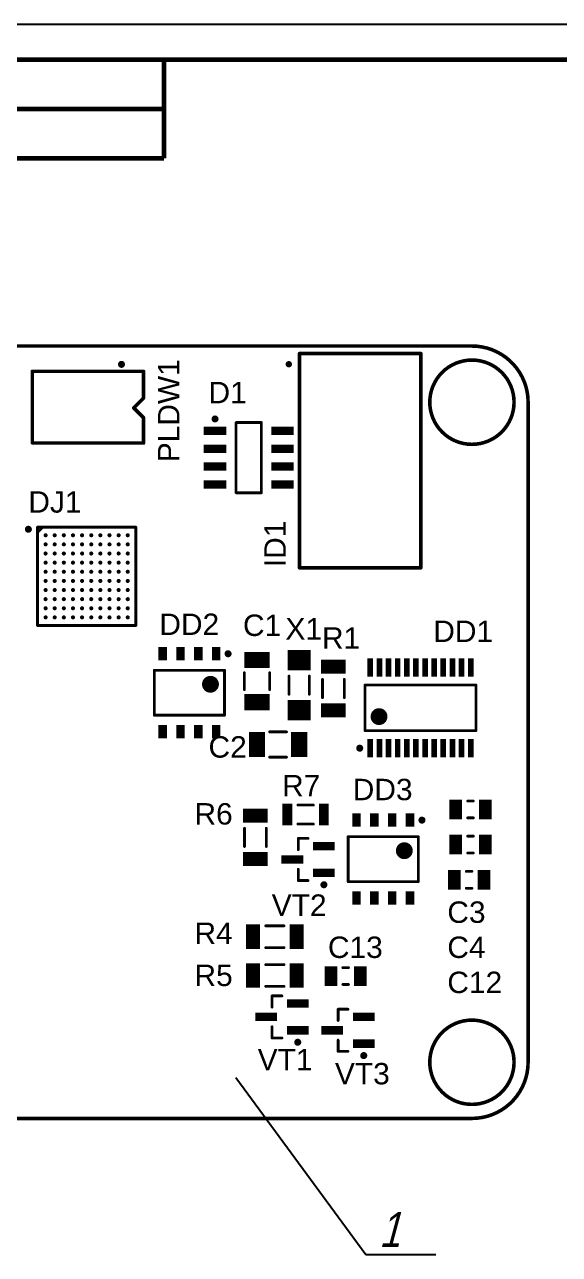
# Model space of a CAD drawing. Header units: millimetres. Extents: x 616 to 3040, y 265 to 2725.
# Drawn here: x 1637.8 to 1713.9, y 1281.1 to 1456.3 of the extents above; entities that cross this region are included whole.
import ezdxf

# ---------------------------------------------------------------- set-up
doc = ezdxf.new("R2010")
doc.units = ezdxf.units.MM
for name, color, linetype in [('KeepOutLayer', 6, 'Continuous'), ('TONK', 7, 'Continuous'), ('TopOverlay', 2, 'Continuous'), ('TopPaste', 8, 'Continuous')]:
    doc.layers.add(name, color=color, linetype=linetype)
doc.layers.add('OSN', color=7, linetype='Continuous', lineweight=60)
doc.layers.add('RAZM', color=7, linetype='Continuous', lineweight=30)
doc.styles.add('NOWTXT', font='nowtxt.shx', dxfattribs={"width": 0.75, "height": 3})
doc.styles.get("Standard").update_dxf_attribs({"font": 'arial.ttf'})

# ---------------------------------------------------------------- blocks, each defined once
blk = doc.blocks.new('3')
at = {"layer": 'KeepOutLayer', "const_width": 0.254}
for points in [[(-39.183, 30.918), (36.567, 30.918)], [(40.567, -20.082), (40.567, 26.918)], [(-39.183, -24.082), (36.567, -24.082)]]:
    blk.add_lwpolyline(points, dxfattribs=at)
at = {"layer": 'KeepOutLayer'}
for points, const_width in [([(36.504, 30.918, 1), (36.631, 30.918, 1)], 0.127), ([(36.504, 30.918, 1), (36.631, 30.918, 1)], 0.127), ([(39.567, 26.918, 1), (33.567, 26.918, 1)], 0.254), ([(33.504, 26.918, 1), (33.631, 26.918, 1)], 0.127), ([(39.504, 26.918, 1), (39.631, 26.918, 1)], 0.127), ([(40.504, 26.918, 1), (40.631, 26.918, 1)], 0.127), ([(40.504, 26.918, 1), (40.631, 26.918, 1)], 0.127), ([(39.567, -20.082, 1), (33.567, -20.082, 1)], 0.254), ([(33.504, -20.082, 1), (33.631, -20.082, 1)], 0.127), ([(39.504, -20.082, 1), (39.631, -20.082, 1)], 0.127), ([(40.504, -20.082, 1), (40.631, -20.082, 1)], 0.127), ([(40.504, -20.082, 1), (40.631, -20.082, 1)], 0.127), ([(36.504, -24.082, 1), (36.631, -24.082, 1)], 0.127), ([(36.504, -24.082, 1), (36.631, -24.082, 1)], 0.127)]:
    blk.add_lwpolyline(points, format="xyb", close=True, dxfattribs=dict(at, const_width=const_width))
at = {"layer": 'KeepOutLayer', "const_width": 0.254}
for points in [[(36.567, 30.918, -0.414214), (40.567, 26.918)], [(40.567, -20.082, -0.414214), (36.567, -24.082)]]:
    blk.add_lwpolyline(points, format="xyb", dxfattribs=at)
at = {"layer": 'TopOverlay'}
for p, q in [((5.642, 18.018), (6.022, 18.018)), ((6.022, 18.018), (5.642, 17.639)), ((5.642, 17.639), (5.642, 18.018))]:
    blk.add_line(p, q, dxfattribs=at)
for points, const_width in [([(11.747, 29.613, 1), (11.497, 29.613, 1)], 0.25), ([(23.632, 29.621, 1), (23.432, 29.621, 1)], 0.254), ([(24.231, 30.383, 1), (24.358, 30.383, 1)], 0.127), ([(24.231, 30.383, 1), (24.358, 30.383, 1)], 0.127), ([(32.867, 30.383, 1), (32.994, 30.383, 1)], 0.127), ([(32.867, 30.383, 1), (32.994, 30.383, 1)], 0.127), ([(5.209, 29.113, 1), (5.336, 29.113, 1)], 0.127), ([(5.209, 29.113, 1), (5.336, 29.113, 1)], 0.127), ([(11.435, 29.613, 1), (11.56, 29.613, 1)], 0.125), ([(11.685, 29.613, 1), (11.81, 29.613, 1)], 0.125), ([(13.129, 29.113, 1), (13.256, 29.113, 1)], 0.127), ([(13.129, 29.113, 1), (13.256, 29.113, 1)], 0.127), ([(23.369, 29.621, 1), (23.496, 29.621, 1)], 0.127), ([(23.569, 29.621, 1), (23.696, 29.621, 1)], 0.127), ([(13.129, 27.213, 1), (13.256, 27.213, 1)], 0.127), ([(13.129, 27.213, 1), (13.256, 27.213, 1)], 0.127), ([(12.429, 26.513, 1), (12.556, 26.513, 1)], 0.127), ([(12.429, 26.513, 1), (12.556, 26.513, 1)], 0.127), ([(12.429, 26.513, 1), (12.556, 26.513, 1)], 0.127), ([(12.429, 26.513, 1), (12.556, 26.513, 1)], 0.127), ([(13.129, 25.813, 1), (13.256, 25.813, 1)], 0.127), ([(13.129, 25.813, 1), (13.256, 25.813, 1)], 0.127), ([(18.405, 25.723, 1), (18.155, 25.723, 1)], 0.25), ([(18.092, 25.723, 1), (18.217, 25.723, 1)], 0.125), ([(18.342, 25.723, 1), (18.467, 25.723, 1)], 0.125), ([(19.73, 25.468, 1), (19.83, 25.468, 1)], 0.1), ([(19.73, 25.468, 1), (19.83, 25.468, 1)], 0.1), ([(21.53, 25.468, 1), (21.63, 25.468, 1)], 0.1), ([(21.53, 25.468, 1), (21.63, 25.468, 1)], 0.1), ([(5.209, 24.033, 1), (5.336, 24.033, 1)], 0.127), ([(5.209, 24.033, 1), (5.336, 24.033, 1)], 0.127), ([(5.229, 24.013, 1), (5.356, 24.013, 1)], 0.127), ([(5.229, 24.013, 1), (5.356, 24.013, 1)], 0.127), ([(13.129, 24.013, 1), (13.256, 24.013, 1)], 0.127), ([(13.129, 24.013, 1), (13.256, 24.013, 1)], 0.127), ([(19.73, 20.468, 1), (19.83, 20.468, 1)], 0.1), ([(19.73, 20.468, 1), (19.83, 20.468, 1)], 0.1), ([(21.53, 20.468, 1), (21.63, 20.468, 1)], 0.1), ([(21.53, 20.468, 1), (21.63, 20.468, 1)], 0.1), ([(5.117, 17.868, 1), (4.867, 17.868, 1)], 0.25), ([(4.805, 17.868, 1), (4.93, 17.868, 1)], 0.125), ([(5.055, 17.868, 1), (5.18, 17.868, 1)], 0.125), ([(5.592, 18.018, 1), (5.692, 18.018, 1)], 0.1), ([(5.592, 18.018, 1), (5.692, 18.018, 1)], 0.1), ([(5.592, 17.639, 1), (5.692, 17.639, 1)], 0.1), ([(5.972, 18.018, 1), (6.072, 18.018, 1)], 0.1), ([(12.592, 18.018, 1), (12.692, 18.018, 1)], 0.1), ([(12.592, 18.018, 1), (12.692, 18.018, 1)], 0.1), ([(24.231, 15.127, 1), (24.358, 15.127, 1)], 0.127), ([(24.231, 15.127, 1), (24.358, 15.127, 1)], 0.127), ([(32.867, 15.127, 1), (32.994, 15.127, 1)], 0.127), ([(32.867, 15.127, 1), (32.994, 15.127, 1)], 0.127), ([(5.592, 11.018, 1), (5.692, 11.018, 1)], 0.1), ([(5.592, 11.018, 1), (5.692, 11.018, 1)], 0.1), ([(12.592, 11.018, 1), (12.692, 11.018, 1)], 0.1), ([(12.592, 11.018, 1), (12.692, 11.018, 1)], 0.1), ([(19.335, 9.006, 1), (19.085, 9.006, 1)], 0.25), ([(19.022, 9.006, 1), (19.147, 9.006, 1)], 0.125), ([(19.272, 9.006, 1), (19.397, 9.006, 1)], 0.125), ([(13.905, 7.831, 1), (14.005, 7.831, 1)], 0.1), ([(13.905, 7.831, 1), (14.005, 7.831, 1)], 0.1), ([(18.905, 7.831, 1), (19.005, 7.831, 1)], 0.1), ([(18.905, 7.831, 1), (19.005, 7.831, 1)], 0.1), ([(18.255, 6.831, 1), (17.655, 6.831, 1)], 0.6), ([(17.505, 6.831, 1), (17.805, 6.831, 1)], 0.3), ([(18.105, 6.831, 1), (18.405, 6.831, 1)], 0.3), ([(20.317, 7.656, 1), (20.417, 7.656, 1)], 0.1), ([(22.117, 7.656, 1), (22.217, 7.656, 1)], 0.1), ([(23.492, 7.418, 1), (23.592, 7.418, 1)], 0.1), ([(24.942, 7.418, 1), (25.042, 7.418, 1)], 0.1), ([(25.88, 7.181, 1), (25.98, 7.181, 1)], 0.1), ([(27.43, 7.181, 1), (27.53, 7.181, 1)], 0.1), ([(20.317, 6.456, 1), (20.417, 6.456, 1)], 0.1), ([(22.117, 6.456, 1), (22.217, 6.456, 1)], 0.1), ([(23.492, 6.118, 1), (23.592, 6.118, 1)], 0.1), ([(24.942, 6.118, 1), (25.042, 6.118, 1)], 0.1), ([(28.905, 6.781, 1), (29.005, 6.781, 1)], 0.1), ([(28.905, 6.781, 1), (29.005, 6.781, 1)], 0.1), ([(36.805, 6.781, 1), (36.905, 6.781, 1)], 0.1), ([(36.805, 6.781, 1), (36.905, 6.781, 1)], 0.1), ([(25.88, 5.881, 1), (25.98, 5.881, 1)], 0.1), ([(27.43, 5.881, 1), (27.53, 5.881, 1)], 0.1), ([(13.905, 4.631, 1), (14.005, 4.631, 1)], 0.1), ([(13.905, 4.631, 1), (14.005, 4.631, 1)], 0.1), ([(18.905, 4.631, 1), (19.005, 4.631, 1)], 0.1), ([(18.905, 4.631, 1), (19.005, 4.631, 1)], 0.1), ([(30.255, 4.531, 1), (29.655, 4.531, 1)], 0.6), ([(29.505, 4.531, 1), (29.805, 4.531, 1)], 0.3), ([(30.105, 4.531, 1), (30.405, 4.531, 1)], 0.3), ([(22.117, 3.443, 1), (22.217, 3.443, 1)], 0.1), ([(23.317, 3.443, 1), (23.417, 3.443, 1)], 0.1), ([(28.905, 3.531, 1), (29.005, 3.531, 1)], 0.1), ([(28.905, 3.531, 1), (29.005, 3.531, 1)], 0.1), ([(36.805, 3.531, 1), (36.905, 3.531, 1)], 0.1), ([(36.805, 3.531, 1), (36.905, 3.531, 1)], 0.1), ([(28.705, 2.281, 1), (28.455, 2.281, 1)], 0.25), ([(28.392, 2.281, 1), (28.517, 2.281, 1)], 0.125), ([(28.642, 2.281, 1), (28.767, 2.281, 1)], 0.125), ([(22.117, 1.643, 1), (22.217, 1.643, 1)], 0.1), ([(23.317, 1.643, 1), (23.417, 1.643, 1)], 0.1), ([(24.13, -1.769, 1), (24.23, -1.769, 1)], 0.1), ([(25.23, -1.769, 1), (25.33, -1.769, 1)], 0.1), ([(36.217, -1.482, 1), (36.317, -1.482, 1)], 0.1), ([(36.617, -1.482, 1), (36.717, -1.482, 1)], 0.1), ([(33.135, -2.844, 1), (32.885, -2.844, 1)], 0.25), ([(36.217, -2.682, 1), (36.317, -2.682, 1)], 0.1), ([(36.617, -2.682, 1), (36.717, -2.682, 1)], 0.1), ([(20.33, -3.419, 1), (20.43, -3.419, 1)], 0.1), ([(21.88, -3.419, 1), (21.98, -3.419, 1)], 0.1), ([(24.13, -3.119, 1), (24.23, -3.119, 1)], 0.1), ([(25.23, -3.119, 1), (25.33, -3.119, 1)], 0.1), ([(32.822, -2.844, 1), (32.947, -2.844, 1)], 0.125), ([(33.072, -2.844, 1), (33.197, -2.844, 1)], 0.125), ([(24.155, -4.144, 1), (24.255, -4.144, 1)], 0.1), ([(24.155, -4.144, 1), (24.255, -4.144, 1)], 0.1), ([(24.855, -4.144, 1), (24.955, -4.144, 1)], 0.1), ([(27.705, -4.019, 1), (27.805, -4.019, 1)], 0.1), ([(27.705, -4.019, 1), (27.805, -4.019, 1)], 0.1), ([(32.705, -4.019, 1), (32.805, -4.019, 1)], 0.1), ([(32.705, -4.019, 1), (32.805, -4.019, 1)], 0.1), ([(36.217, -3.982, 1), (36.317, -3.982, 1)], 0.1), ([(36.617, -3.982, 1), (36.717, -3.982, 1)], 0.1), ([(20.33, -4.719, 1), (20.43, -4.719, 1)], 0.1), ([(21.88, -4.719, 1), (21.98, -4.719, 1)], 0.1), ([(24.155, -4.944, 1), (24.255, -4.944, 1)], 0.1), ([(32.055, -5.019, 1), (31.455, -5.019, 1)], 0.6), ([(31.305, -5.019, 1), (31.605, -5.019, 1)], 0.3), ([(31.905, -5.019, 1), (32.205, -5.019, 1)], 0.3), ([(36.217, -5.182, 1), (36.317, -5.182, 1)], 0.1), ([(36.617, -5.182, 1), (36.717, -5.182, 1)], 0.1), ([(24.155, -6.344, 1), (24.255, -6.344, 1)], 0.1), ([(36.117, -6.494, 1), (36.217, -6.494, 1)], 0.1), ([(36.517, -6.494, 1), (36.617, -6.494, 1)], 0.1), ([(24.155, -7.144, 1), (24.255, -7.144, 1)], 0.1), ([(24.155, -7.144, 1), (24.255, -7.144, 1)], 0.1), ([(24.855, -7.144, 1), (24.955, -7.144, 1)], 0.1), ([(26.155, -7.444, 1), (25.905, -7.444, 1)], 0.25), ([(25.842, -7.444, 1), (25.967, -7.444, 1)], 0.125), ([(26.092, -7.444, 1), (26.217, -7.444, 1)], 0.125), ([(27.705, -7.219, 1), (27.805, -7.219, 1)], 0.1), ([(27.705, -7.219, 1), (27.805, -7.219, 1)], 0.1), ([(32.705, -7.219, 1), (32.805, -7.219, 1)], 0.1), ([(32.705, -7.219, 1), (32.805, -7.219, 1)], 0.1), ([(36.117, -7.694, 1), (36.217, -7.694, 1)], 0.1), ([(36.517, -7.694, 1), (36.617, -7.694, 1)], 0.1), ([(21.842, -10.369, 1), (21.942, -10.369, 1)], 0.1), ([(23.142, -10.369, 1), (23.242, -10.369, 1)], 0.1), ([(21.842, -11.919, 1), (21.942, -11.919, 1)], 0.1), ([(23.142, -11.919, 1), (23.242, -11.919, 1)], 0.1), ([(21.842, -13.132, 1), (21.942, -13.132, 1)], 0.1), ([(23.142, -13.132, 1), (23.242, -13.132, 1)], 0.1), ([(27.33, -13.344, 1), (27.43, -13.344, 1)], 0.1), ([(27.73, -13.344, 1), (27.83, -13.344, 1)], 0.1), ([(21.842, -14.682, 1), (21.942, -14.682, 1)], 0.1), ([(23.142, -14.682, 1), (23.242, -14.682, 1)], 0.1), ([(27.33, -14.544, 1), (27.43, -14.544, 1)], 0.1), ([(27.73, -14.544, 1), (27.83, -14.544, 1)], 0.1), ([(22.292, -15.357, 1), (22.392, -15.357, 1)], 0.1), ([(22.292, -15.357, 1), (22.392, -15.357, 1)], 0.1), ([(22.992, -15.357, 1), (23.092, -15.357, 1)], 0.1), ([(22.292, -16.157, 1), (22.392, -16.157, 1)], 0.1), ([(26.992, -16.307, 1), (27.092, -16.307, 1)], 0.1), ([(26.992, -16.307, 1), (27.092, -16.307, 1)], 0.1), ([(27.692, -16.307, 1), (27.792, -16.307, 1)], 0.1), ([(22.292, -17.557, 1), (22.392, -17.557, 1)], 0.1), ([(26.992, -17.107, 1), (27.092, -17.107, 1)], 0.1), ([(22.292, -18.357, 1), (22.392, -18.357, 1)], 0.1), ([(22.292, -18.357, 1), (22.392, -18.357, 1)], 0.1), ([(22.992, -18.357, 1), (23.092, -18.357, 1)], 0.1), ([(24.292, -18.657, 1), (24.042, -18.657, 1)], 0.25), ([(23.98, -18.657, 1), (24.105, -18.657, 1)], 0.125), ([(24.23, -18.657, 1), (24.355, -18.657, 1)], 0.125), ([(26.992, -18.507, 1), (27.092, -18.507, 1)], 0.1), ([(26.992, -19.307, 1), (27.092, -19.307, 1)], 0.1), ([(26.992, -19.307, 1), (27.092, -19.307, 1)], 0.1), ([(27.692, -19.307, 1), (27.792, -19.307, 1)], 0.1), ([(28.992, -19.607, 1), (28.742, -19.607, 1)], 0.25), ([(28.68, -19.607, 1), (28.805, -19.607, 1)], 0.125), ([(28.93, -19.607, 1), (29.055, -19.607, 1)], 0.125)]:
    blk.add_lwpolyline(points, format="xyb", close=True, dxfattribs=dict(at, const_width=const_width))
for points, const_width in [([(24.294, 30.383), (32.93, 30.383)], 0.254), ([(24.294, 15.127), (24.294, 30.383)], 0.254), ([(32.93, 15.127), (32.93, 30.383)], 0.254), ([(5.272, 24.033), (5.272, 29.113)], 0.254), ([(5.272, 29.113), (13.192, 29.113)], 0.254), ([(13.192, 27.213), (13.192, 29.113)], 0.254), ([(12.492, 26.513), (13.192, 27.213)], 0.254), ([(12.492, 26.513), (12.492, 26.513)], 0.254), ([(12.492, 26.513), (13.192, 25.813)], 0.254), ([(13.192, 24.013), (13.192, 25.813)], 0.254), ([(19.78, 25.468), (21.58, 25.468)], 0.2), ([(19.78, 20.468), (19.78, 25.468)], 0.2), ([(21.58, 20.468), (21.58, 25.468)], 0.2), ([(5.272, 24.033), (5.292, 24.013)], 0.254), ([(5.292, 24.013), (13.192, 24.013)], 0.254), ([(19.78, 20.468), (21.58, 20.468)], 0.2), ([(5.642, 17.639), (6.022, 18.018)], 0.2), ([(5.642, 11.018), (5.642, 18.018)], 0.2), ([(5.642, 18.018), (12.642, 18.018)], 0.2), ([(12.642, 11.018), (12.642, 18.018)], 0.2), ([(24.294, 15.127), (32.93, 15.127)], 0.254), ([(5.642, 11.018), (12.642, 11.018)], 0.2), ([(13.955, 7.831), (18.955, 7.831)], 0.2), ([(13.955, 4.631), (13.955, 7.831)], 0.2), ([(18.955, 4.631), (18.955, 7.831)], 0.2), ([(20.367, 6.456), (20.367, 7.656)], 0.2), ([(22.167, 6.456), (22.167, 7.656)], 0.2), ([(23.542, 6.118), (23.542, 7.418)], 0.2), ([(24.992, 6.118), (24.992, 7.418)], 0.2), ([(25.93, 5.881), (25.93, 7.181)], 0.2), ([(27.48, 5.881), (27.48, 7.181)], 0.2), ([(28.955, 6.781), (36.855, 6.781)], 0.2), ([(28.955, 3.531), (28.955, 6.781)], 0.2), ([(36.855, 3.531), (36.855, 6.781)], 0.2), ([(13.955, 4.631), (18.955, 4.631)], 0.2), ([(22.167, 3.443), (23.367, 3.443)], 0.2), ([(28.955, 3.531), (36.855, 3.531)], 0.2), ([(22.167, 1.643), (23.367, 1.643)], 0.2), ([(24.18, -1.769), (25.28, -1.769)], 0.2), ([(36.267, -1.482), (36.667, -1.482)], 0.2), ([(36.267, -2.682), (36.667, -2.682)], 0.2), ([(20.38, -4.719), (20.38, -3.419)], 0.2), ([(21.93, -4.719), (21.93, -3.419)], 0.2), ([(24.18, -3.119), (25.28, -3.119)], 0.2), ([(24.205, -4.944), (24.205, -4.144)], 0.2), ([(24.205, -4.144), (24.905, -4.144)], 0.2), ([(27.755, -4.019), (32.755, -4.019)], 0.2), ([(27.755, -7.219), (27.755, -4.019)], 0.2), ([(32.755, -7.219), (32.755, -4.019)], 0.2), ([(36.267, -3.982), (36.667, -3.982)], 0.2), ([(36.267, -5.182), (36.667, -5.182)], 0.2), ([(24.205, -7.144), (24.205, -6.344)], 0.2), ([(36.167, -6.494), (36.567, -6.494)], 0.2), ([(24.205, -7.144), (24.905, -7.144)], 0.2), ([(27.755, -7.219), (32.755, -7.219)], 0.2), ([(36.167, -7.694), (36.567, -7.694)], 0.2), ([(21.892, -10.369), (23.192, -10.369)], 0.2), ([(21.892, -11.919), (23.192, -11.919)], 0.2), ([(21.892, -13.132), (23.192, -13.132)], 0.2), ([(27.38, -13.344), (27.78, -13.344)], 0.2), ([(21.892, -14.682), (23.192, -14.682)], 0.2), ([(27.38, -14.544), (27.78, -14.544)], 0.2), ([(22.342, -16.157), (22.342, -15.357)], 0.2), ([(22.342, -15.357), (23.042, -15.357)], 0.2), ([(27.042, -17.107), (27.042, -16.307)], 0.2), ([(27.042, -16.307), (27.742, -16.307)], 0.2), ([(22.342, -18.357), (22.342, -17.557)], 0.2), ([(22.342, -18.357), (23.042, -18.357)], 0.2), ([(27.042, -19.307), (27.042, -18.507)], 0.2), ([(27.042, -19.307), (27.742, -19.307)], 0.2)]:
    blk.add_lwpolyline(points, dxfattribs=dict(at, const_width=const_width))
at = {"layer": 'TopPaste'}
for points, const_width in [([(19.08, 25.023), (17.48, 25.023)], 0.3), ([(19.08, 24.723), (17.48, 24.723)], 0.3), ([(23.88, 25.023), (22.28, 25.023)], 0.3), ([(23.88, 24.723), (22.28, 24.723)], 0.3), ([(19.08, 23.753), (17.48, 23.753)], 0.3), ([(23.88, 23.753), (22.28, 23.753)], 0.3), ([(19.08, 23.453), (17.48, 23.453)], 0.3), ([(23.88, 23.453), (22.28, 23.453)], 0.3), ([(19.08, 22.483), (17.48, 22.483)], 0.3), ([(19.08, 22.183), (17.48, 22.183)], 0.3), ([(23.88, 22.483), (22.28, 22.483)], 0.3), ([(23.88, 22.183), (22.28, 22.183)], 0.3), ([(19.08, 21.213), (17.48, 21.213)], 0.3), ([(19.08, 20.913), (17.48, 20.913)], 0.3), ([(23.88, 21.213), (22.28, 21.213)], 0.3), ([(23.88, 20.913), (22.28, 20.913)], 0.3), ([(23.855, 7.818), (23.855, 9.268)], 0.825), ([(24.68, 7.818), (24.68, 9.268)], 0.825), ([(14.4, 8.531), (14.4, 9.481)], 0.3), ([(14.7, 8.531), (14.7, 9.481)], 0.3), ([(15.67, 8.531), (15.67, 9.481)], 0.3), ([(15.97, 8.531), (15.97, 9.481)], 0.3), ([(16.94, 8.531), (16.94, 9.481)], 0.3), ([(17.24, 8.531), (17.24, 9.481)], 0.3), ([(18.21, 8.531), (18.21, 9.481)], 0.3), ([(18.51, 8.531), (18.51, 9.481)], 0.3), ([(22.167, 8.843), (20.367, 8.843)], 0.575), ([(20.817, 9.131), (20.817, 7.981)], 0.9), ([(21.717, 9.131), (21.717, 7.981)], 0.9), ([(25.092, 8.906), (23.442, 8.906)], 0.725), ([(26.267, 7.581), (26.267, 8.581)], 0.875), ([(27.142, 7.581), (27.142, 8.581)], 0.875), ([(29.23, 8.681), (29.23, 7.381)], 0.2), ([(29.43, 8.681), (29.43, 7.381)], 0.2), ([(29.88, 8.681), (29.88, 7.381)], 0.2), ([(30.08, 8.681), (30.08, 7.381)], 0.2), ([(30.53, 8.681), (30.53, 7.381)], 0.2), ([(30.73, 8.681), (30.73, 7.381)], 0.2), ([(31.18, 8.681), (31.18, 7.381)], 0.2), ([(31.38, 8.681), (31.38, 7.381)], 0.2), ([(31.83, 8.681), (31.83, 7.381)], 0.2), ([(32.03, 8.681), (32.03, 7.381)], 0.2), ([(32.48, 8.681), (32.48, 7.381)], 0.2), ([(32.68, 8.681), (32.68, 7.381)], 0.2), ([(33.13, 8.681), (33.13, 7.381)], 0.2), ([(33.33, 8.681), (33.33, 7.381)], 0.2), ([(33.78, 8.681), (33.78, 7.381)], 0.2), ([(33.98, 8.681), (33.98, 7.381)], 0.2), ([(34.43, 8.681), (34.43, 7.381)], 0.2), ([(34.63, 8.681), (34.63, 7.381)], 0.2), ([(35.08, 8.681), (35.08, 7.381)], 0.2), ([(35.28, 8.681), (35.28, 7.381)], 0.2), ([(35.73, 8.681), (35.73, 7.381)], 0.2), ([(35.93, 8.681), (35.93, 7.381)], 0.2), ([(36.38, 8.681), (36.38, 7.381)], 0.2), ([(36.58, 8.681), (36.58, 7.381)], 0.2), ([(22.167, 8.268), (20.367, 8.268)], 0.575), ([(25.092, 8.181), (23.442, 8.181)], 0.725), ([(27.58, 8.331), (25.83, 8.331)], 0.5), ([(27.58, 7.831), (25.83, 7.831)], 0.5), ([(22.167, 5.843), (20.367, 5.843)], 0.575), ([(20.817, 6.131), (20.817, 4.981)], 0.9), ([(21.717, 6.131), (21.717, 4.981)], 0.9), ([(23.855, 4.268), (23.855, 5.718)], 0.825), ([(24.68, 4.268), (24.68, 5.718)], 0.825), ([(22.167, 5.268), (20.367, 5.268)], 0.575), ([(25.092, 5.356), (23.442, 5.356)], 0.725), ([(27.58, 5.231), (25.83, 5.231)], 0.5), ([(26.267, 4.481), (26.267, 5.481)], 0.875), ([(27.142, 4.481), (27.142, 5.481)], 0.875), ([(25.092, 4.631), (23.442, 4.631)], 0.725), ([(27.58, 4.731), (25.83, 4.731)], 0.5), ([(14.4, 2.981), (14.4, 3.931)], 0.3), ([(14.7, 2.981), (14.7, 3.931)], 0.3), ([(15.67, 2.981), (15.67, 3.931)], 0.3), ([(15.97, 2.981), (15.97, 3.931)], 0.3), ([(16.94, 2.981), (16.94, 3.931)], 0.3), ([(17.24, 2.981), (17.24, 3.931)], 0.3), ([(18.21, 2.981), (18.21, 3.931)], 0.3), ([(18.51, 2.981), (18.51, 3.931)], 0.3), ([(20.98, 1.643), (20.98, 3.443)], 0.575), ([(21.555, 1.643), (21.555, 3.443)], 0.575), ([(23.98, 1.643), (23.98, 3.443)], 0.575), ([(24.555, 1.643), (24.555, 3.443)], 0.575), ([(21.842, 2.993), (20.692, 2.993)], 0.9), ([(24.842, 2.993), (23.692, 2.993)], 0.9), ([(29.23, 2.931), (29.23, 1.631)], 0.2), ([(29.43, 2.931), (29.43, 1.631)], 0.2), ([(29.88, 2.931), (29.88, 1.631)], 0.2), ([(30.08, 2.931), (30.08, 1.631)], 0.2), ([(30.53, 2.931), (30.53, 1.631)], 0.2), ([(30.73, 2.931), (30.73, 1.631)], 0.2), ([(31.18, 2.931), (31.18, 1.631)], 0.2), ([(31.38, 2.931), (31.38, 1.631)], 0.2), ([(31.83, 2.931), (31.83, 1.631)], 0.2), ([(32.03, 2.931), (32.03, 1.631)], 0.2), ([(32.48, 2.931), (32.48, 1.631)], 0.2), ([(32.68, 2.931), (32.68, 1.631)], 0.2), ([(33.13, 2.931), (33.13, 1.631)], 0.2), ([(33.33, 2.931), (33.33, 1.631)], 0.2), ([(33.78, 2.931), (33.78, 1.631)], 0.2), ([(33.98, 2.931), (33.98, 1.631)], 0.2), ([(34.43, 2.931), (34.43, 1.631)], 0.2), ([(34.63, 2.931), (34.63, 1.631)], 0.2), ([(35.08, 2.931), (35.08, 1.631)], 0.2), ([(35.28, 2.931), (35.28, 1.631)], 0.2), ([(35.73, 2.931), (35.73, 1.631)], 0.2), ([(35.93, 2.931), (35.93, 1.631)], 0.2), ([(36.38, 2.931), (36.38, 1.631)], 0.2), ([(36.58, 2.931), (36.58, 1.631)], 0.2), ([(21.842, 2.093), (20.692, 2.093)], 0.9), ([(24.842, 2.093), (23.692, 2.093)], 0.9), ([(20.717, -3.019), (20.717, -2.019)], 0.875), ([(21.592, -3.019), (21.592, -2.019)], 0.875), ([(23.08, -2.057), (23.78, -2.057)], 0.775), ([(23.255, -3.219), (23.255, -1.669)], 0.35), ([(23.605, -3.219), (23.605, -1.669)], 0.35), ([(25.68, -2.057), (26.38, -2.057)], 0.775), ([(25.855, -3.219), (25.855, -1.669)], 0.35), ([(26.205, -3.219), (26.205, -1.669)], 0.35), ([(35.867, -1.732), (34.967, -1.732)], 0.7), ([(35.192, -1.382), (35.192, -2.782)], 0.45), ([(35.642, -1.382), (35.642, -2.782)], 0.45), ([(37.967, -1.732), (37.067, -1.732)], 0.7), ([(37.292, -1.382), (37.292, -2.782)], 0.45), ([(37.742, -1.382), (37.742, -2.782)], 0.45), ([(22.03, -2.269), (20.28, -2.269)], 0.5), ([(22.03, -2.769), (20.28, -2.769)], 0.5), ([(23.08, -2.832), (23.78, -2.832)], 0.775), ([(25.68, -2.832), (26.38, -2.832)], 0.775), ([(28.2, -3.319), (28.2, -2.369)], 0.3), ([(28.5, -3.319), (28.5, -2.369)], 0.3), ([(29.47, -3.319), (29.47, -2.369)], 0.3), ([(29.77, -3.319), (29.77, -2.369)], 0.3), ([(30.74, -3.319), (30.74, -2.369)], 0.3), ([(31.04, -3.319), (31.04, -2.369)], 0.3), ([(32.01, -3.319), (32.01, -2.369)], 0.3), ([(32.31, -3.319), (32.31, -2.369)], 0.3), ([(35.867, -2.432), (34.967, -2.432)], 0.7), ([(37.967, -2.432), (37.067, -2.432)], 0.7), ([(25.642, -4.394), (25.642, -4.994)], 0.775), ([(26.417, -4.394), (26.417, -4.994)], 0.775), ([(35.867, -4.232), (34.967, -4.232)], 0.7), ([(35.192, -3.882), (35.192, -5.282)], 0.45), ([(35.642, -3.882), (35.642, -5.282)], 0.45), ([(37.967, -4.232), (37.067, -4.232)], 0.7), ([(37.292, -3.882), (37.292, -5.282)], 0.45), ([(37.742, -3.882), (37.742, -5.282)], 0.45), ([(22.03, -5.369), (20.28, -5.369)], 0.5), ([(20.717, -6.119), (20.717, -5.119)], 0.875), ([(21.592, -6.119), (21.592, -5.119)], 0.875), ([(23.392, -5.344), (23.392, -5.944)], 0.775), ([(24.167, -5.344), (24.167, -5.944)], 0.775), ([(26.805, -4.544), (25.255, -4.544)], 0.3), ([(26.805, -4.844), (25.255, -4.844)], 0.3), ([(35.867, -4.932), (34.967, -4.932)], 0.7), ([(37.967, -4.932), (37.067, -4.932)], 0.7), ([(22.03, -5.869), (20.28, -5.869)], 0.5), ([(24.555, -5.494), (23.005, -5.494)], 0.3), ([(24.555, -5.794), (23.005, -5.794)], 0.3), ([(25.642, -6.294), (25.642, -6.894)], 0.775), ([(26.417, -6.294), (26.417, -6.894)], 0.775), ([(26.805, -6.444), (25.255, -6.444)], 0.3), ([(26.805, -6.744), (25.255, -6.744)], 0.3), ([(34.867, -6.744), (35.767, -6.744)], 0.7), ([(35.092, -7.794), (35.092, -6.394)], 0.45), ([(35.542, -7.794), (35.542, -6.394)], 0.45), ([(36.967, -6.744), (37.867, -6.744)], 0.7), ([(37.192, -7.794), (37.192, -6.394)], 0.45), ([(37.642, -7.794), (37.642, -6.394)], 0.45), ([(28.2, -8.869), (28.2, -7.919)], 0.3), ([(28.5, -8.869), (28.5, -7.919)], 0.3), ([(29.47, -8.869), (29.47, -7.919)], 0.3), ([(29.77, -8.869), (29.77, -7.919)], 0.3), ([(30.74, -8.869), (30.74, -7.919)], 0.3), ([(31.04, -8.869), (31.04, -7.919)], 0.3), ([(32.01, -8.869), (32.01, -7.919)], 0.3), ([(32.31, -8.869), (32.31, -7.919)], 0.3), ([(34.867, -7.444), (35.767, -7.444)], 0.7), ([(36.967, -7.444), (37.867, -7.444)], 0.7), ([(21.492, -10.707), (20.492, -10.707)], 0.875), ([(20.742, -10.269), (20.742, -12.019)], 0.5), ([(21.242, -10.269), (21.242, -12.019)], 0.5), ([(24.592, -10.707), (23.592, -10.707)], 0.875), ([(23.842, -10.269), (23.842, -12.019)], 0.5), ([(24.342, -10.269), (24.342, -12.019)], 0.5), ([(21.492, -11.582), (20.492, -11.582)], 0.875), ([(24.592, -11.582), (23.592, -11.582)], 0.875), ([(20.492, -13.469), (21.492, -13.469)], 0.875), ([(20.742, -14.782), (20.742, -13.032)], 0.5), ([(21.242, -14.782), (21.242, -13.032)], 0.5), ([(23.592, -13.469), (24.592, -13.469)], 0.875), ([(23.842, -14.782), (23.842, -13.032)], 0.5), ([(24.342, -14.782), (24.342, -13.032)], 0.5), ([(26.305, -14.644), (26.305, -13.244)], 0.45), ([(26.755, -14.644), (26.755, -13.244)], 0.45), ([(28.405, -14.644), (28.405, -13.244)], 0.45), ([(28.855, -14.644), (28.855, -13.244)], 0.45), ([(20.492, -14.344), (21.492, -14.344)], 0.875), ([(23.592, -14.344), (24.592, -14.344)], 0.875), ([(26.08, -13.594), (26.98, -13.594)], 0.7), ([(26.08, -14.294), (26.98, -14.294)], 0.7), ([(28.18, -13.594), (29.08, -13.594)], 0.7), ([(28.18, -14.294), (29.08, -14.294)], 0.7), ([(24.942, -15.757), (23.392, -15.757)], 0.3), ([(23.78, -15.607), (23.78, -16.207)], 0.775), ([(24.555, -15.607), (24.555, -16.207)], 0.775), ([(22.692, -16.707), (21.142, -16.707)], 0.3), ([(21.53, -16.557), (21.53, -17.157)], 0.775), ([(22.305, -16.557), (22.305, -17.157)], 0.775), ([(24.942, -16.057), (23.392, -16.057)], 0.3), ([(29.642, -16.707), (28.092, -16.707)], 0.3), ([(28.48, -16.557), (28.48, -17.157)], 0.775), ([(29.255, -16.557), (29.255, -17.157)], 0.775), ([(22.692, -17.007), (21.142, -17.007)], 0.3), ([(24.942, -17.657), (23.392, -17.657)], 0.3), ([(23.78, -17.507), (23.78, -18.107)], 0.775), ([(24.555, -17.507), (24.555, -18.107)], 0.775), ([(27.392, -17.657), (25.842, -17.657)], 0.3), ([(26.23, -17.507), (26.23, -18.107)], 0.775), ([(27.005, -17.507), (27.005, -18.107)], 0.775), ([(29.642, -17.007), (28.092, -17.007)], 0.3), ([(24.942, -17.957), (23.392, -17.957)], 0.3), ([(27.392, -17.957), (25.842, -17.957)], 0.3), ([(28.48, -18.457), (28.48, -19.057)], 0.775), ([(29.255, -18.457), (29.255, -19.057)], 0.775), ([(29.642, -18.607), (28.092, -18.607)], 0.3), ([(29.642, -18.907), (28.092, -18.907)], 0.3)]:
    blk.add_lwpolyline(points, dxfattribs=dict(at, const_width=const_width))
for points, const_width in [([(17.48, 24.723, 1), (17.48, 25.023)], 0.3), ([(19.08, 25.023, 1), (19.08, 24.723)], 0.3), ([(22.28, 24.723, 1), (22.28, 25.023)], 0.3), ([(23.88, 25.023, 1), (23.88, 24.723)], 0.3), ([(17.48, 23.453, 1), (17.48, 23.753)], 0.3), ([(19.08, 23.753, 1), (19.08, 23.453)], 0.3), ([(22.28, 23.453, 1), (22.28, 23.753)], 0.3), ([(23.88, 23.753, 1), (23.88, 23.453)], 0.3), ([(17.48, 22.183, 1), (17.48, 22.483)], 0.3), ([(19.08, 22.483, 1), (19.08, 22.183)], 0.3), ([(22.28, 22.183, 1), (22.28, 22.483)], 0.3), ([(23.88, 22.483, 1), (23.88, 22.183)], 0.3), ([(17.48, 20.913, 1), (17.48, 21.213)], 0.3), ([(19.08, 21.213, 1), (19.08, 20.913)], 0.3), ([(22.28, 20.913, 1), (22.28, 21.213)], 0.3), ([(23.88, 21.213, 1), (23.88, 20.913)], 0.3), ([(14.4, 9.481, 1), (14.7, 9.481)], 0.3), ([(14.7, 8.531, 1), (14.4, 8.531)], 0.3), ([(15.67, 9.481, 1), (15.97, 9.481)], 0.3), ([(15.97, 8.531, 1), (15.67, 8.531)], 0.3), ([(16.94, 9.481, 1), (17.24, 9.481)], 0.3), ([(17.24, 8.531, 1), (16.94, 8.531)], 0.3), ([(18.21, 9.481, 1), (18.51, 9.481)], 0.3), ([(18.51, 8.531, 1), (18.21, 8.531)], 0.3), ([(29.23, 8.681, 1), (29.43, 8.681)], 0.2), ([(29.88, 8.681, 1), (30.08, 8.681)], 0.2), ([(30.53, 8.681, 1), (30.73, 8.681)], 0.2), ([(31.18, 8.681, 1), (31.38, 8.681)], 0.2), ([(31.83, 8.681, 1), (32.03, 8.681)], 0.2), ([(32.48, 8.681, 1), (32.68, 8.681)], 0.2), ([(33.13, 8.681, 1), (33.33, 8.681)], 0.2), ([(33.78, 8.681, 1), (33.98, 8.681)], 0.2), ([(34.43, 8.681, 1), (34.63, 8.681)], 0.2), ([(35.08, 8.681, 1), (35.28, 8.681)], 0.2), ([(35.73, 8.681, 1), (35.93, 8.681)], 0.2), ([(36.38, 8.681, 1), (36.58, 8.681)], 0.2), ([(29.43, 7.381, 1), (29.23, 7.381)], 0.2), ([(30.08, 7.381, 1), (29.88, 7.381)], 0.2), ([(30.73, 7.381, 1), (30.53, 7.381)], 0.2), ([(31.38, 7.381, 1), (31.18, 7.381)], 0.2), ([(32.03, 7.381, 1), (31.83, 7.381)], 0.2), ([(32.68, 7.381, 1), (32.48, 7.381)], 0.2), ([(33.33, 7.381, 1), (33.13, 7.381)], 0.2), ([(33.98, 7.381, 1), (33.78, 7.381)], 0.2), ([(34.63, 7.381, 1), (34.43, 7.381)], 0.2), ([(35.28, 7.381, 1), (35.08, 7.381)], 0.2), ([(35.93, 7.381, 1), (35.73, 7.381)], 0.2), ([(36.58, 7.381, 1), (36.38, 7.381)], 0.2), ([(14.4, 3.931, 1), (14.7, 3.931)], 0.3), ([(15.67, 3.931, 1), (15.97, 3.931)], 0.3), ([(16.94, 3.931, 1), (17.24, 3.931)], 0.3), ([(18.21, 3.931, 1), (18.51, 3.931)], 0.3), ([(14.7, 2.981, 1), (14.4, 2.981)], 0.3), ([(15.97, 2.981, 1), (15.67, 2.981)], 0.3), ([(17.24, 2.981, 1), (16.94, 2.981)], 0.3), ([(18.51, 2.981, 1), (18.21, 2.981)], 0.3), ([(29.23, 2.931, 1), (29.43, 2.931)], 0.2), ([(29.88, 2.931, 1), (30.08, 2.931)], 0.2), ([(30.53, 2.931, 1), (30.73, 2.931)], 0.2), ([(31.18, 2.931, 1), (31.38, 2.931)], 0.2), ([(31.83, 2.931, 1), (32.03, 2.931)], 0.2), ([(32.48, 2.931, 1), (32.68, 2.931)], 0.2), ([(33.13, 2.931, 1), (33.33, 2.931)], 0.2), ([(33.78, 2.931, 1), (33.98, 2.931)], 0.2), ([(34.43, 2.931, 1), (34.63, 2.931)], 0.2), ([(35.08, 2.931, 1), (35.28, 2.931)], 0.2), ([(35.73, 2.931, 1), (35.93, 2.931)], 0.2), ([(36.38, 2.931, 1), (36.58, 2.931)], 0.2), ([(29.43, 1.631, 1), (29.23, 1.631)], 0.2), ([(30.08, 1.631, 1), (29.88, 1.631)], 0.2), ([(30.73, 1.631, 1), (30.53, 1.631)], 0.2), ([(31.38, 1.631, 1), (31.18, 1.631)], 0.2), ([(32.03, 1.631, 1), (31.83, 1.631)], 0.2), ([(32.68, 1.631, 1), (32.48, 1.631)], 0.2), ([(33.33, 1.631, 1), (33.13, 1.631)], 0.2), ([(33.98, 1.631, 1), (33.78, 1.631)], 0.2), ([(34.63, 1.631, 1), (34.43, 1.631)], 0.2), ([(35.28, 1.631, 1), (35.08, 1.631)], 0.2), ([(35.93, 1.631, 1), (35.73, 1.631)], 0.2), ([(36.58, 1.631, 1), (36.38, 1.631)], 0.2), ([(28.2, -2.369, 1), (28.5, -2.369)], 0.3), ([(29.47, -2.369, 1), (29.77, -2.369)], 0.3), ([(30.74, -2.369, 1), (31.04, -2.369)], 0.3), ([(32.01, -2.369, 1), (32.31, -2.369)], 0.3), ([(28.5, -3.319, 1), (28.2, -3.319)], 0.3), ([(29.77, -3.319, 1), (29.47, -3.319)], 0.3), ([(31.04, -3.319, 1), (30.74, -3.319)], 0.3), ([(32.31, -3.319, 1), (32.01, -3.319)], 0.3), ([(28.2, -7.919, 1), (28.5, -7.919)], 0.3), ([(29.47, -7.919, 1), (29.77, -7.919)], 0.3), ([(30.74, -7.919, 1), (31.04, -7.919)], 0.3), ([(32.01, -7.919, 1), (32.31, -7.919)], 0.3), ([(28.5, -8.869, 1), (28.2, -8.869)], 0.3), ([(29.77, -8.869, 1), (29.47, -8.869)], 0.3), ([(31.04, -8.869, 1), (30.74, -8.869)], 0.3), ([(32.31, -8.869, 1), (32.01, -8.869)], 0.3)]:
    blk.add_lwpolyline(points, format="xyb", dxfattribs=dict(at, const_width=const_width))
for points, const_width in [([(18.13, 24.873, 1), (18.43, 24.873, 1)], 0.3), ([(22.93, 24.873, 1), (23.23, 24.873, 1)], 0.3), ([(18.13, 23.603, 1), (18.43, 23.603, 1)], 0.3), ([(22.93, 23.603, 1), (23.23, 23.603, 1)], 0.3), ([(18.13, 22.333, 1), (18.43, 22.333, 1)], 0.3), ([(22.93, 22.333, 1), (23.23, 22.333, 1)], 0.3), ([(18.13, 21.063, 1), (18.43, 21.063, 1)], 0.3), ([(22.93, 21.063, 1), (23.23, 21.063, 1)], 0.3), ([(6.145, 17.443, 1), (6.29, 17.443, 1)], 0.145), ([(6.795, 17.443, 1), (6.94, 17.443, 1)], 0.145), ([(7.445, 17.443, 1), (7.59, 17.443, 1)], 0.145), ([(8.095, 17.443, 1), (8.24, 17.443, 1)], 0.145), ([(8.745, 17.443, 1), (8.89, 17.443, 1)], 0.145), ([(9.395, 17.443, 1), (9.54, 17.443, 1)], 0.145), ([(10.045, 17.443, 1), (10.19, 17.443, 1)], 0.145), ([(10.695, 17.443, 1), (10.84, 17.443, 1)], 0.145), ([(11.345, 17.443, 1), (11.49, 17.443, 1)], 0.145), ([(11.995, 17.443, 1), (12.14, 17.443, 1)], 0.145), ([(6.145, 16.793, 1), (6.29, 16.793, 1)], 0.145), ([(6.795, 16.793, 1), (6.94, 16.793, 1)], 0.145), ([(7.445, 16.793, 1), (7.59, 16.793, 1)], 0.145), ([(8.095, 16.793, 1), (8.24, 16.793, 1)], 0.145), ([(8.745, 16.793, 1), (8.89, 16.793, 1)], 0.145), ([(9.395, 16.793, 1), (9.54, 16.793, 1)], 0.145), ([(10.045, 16.793, 1), (10.19, 16.793, 1)], 0.145), ([(10.695, 16.793, 1), (10.84, 16.793, 1)], 0.145), ([(11.345, 16.793, 1), (11.49, 16.793, 1)], 0.145), ([(11.995, 16.793, 1), (12.14, 16.793, 1)], 0.145), ([(6.145, 16.143, 1), (6.29, 16.143, 1)], 0.145), ([(6.795, 16.143, 1), (6.94, 16.143, 1)], 0.145), ([(7.445, 16.143, 1), (7.59, 16.143, 1)], 0.145), ([(8.095, 16.143, 1), (8.24, 16.143, 1)], 0.145), ([(8.745, 16.143, 1), (8.89, 16.143, 1)], 0.145), ([(9.395, 16.143, 1), (9.54, 16.143, 1)], 0.145), ([(10.045, 16.143, 1), (10.19, 16.143, 1)], 0.145), ([(10.695, 16.143, 1), (10.84, 16.143, 1)], 0.145), ([(11.345, 16.143, 1), (11.49, 16.143, 1)], 0.145), ([(11.995, 16.143, 1), (12.14, 16.143, 1)], 0.145), ([(6.145, 15.493, 1), (6.29, 15.493, 1)], 0.145), ([(6.145, 14.843, 1), (6.29, 14.843, 1)], 0.145), ([(6.795, 15.493, 1), (6.94, 15.493, 1)], 0.145), ([(6.795, 14.843, 1), (6.94, 14.843, 1)], 0.145), ([(7.445, 15.493, 1), (7.59, 15.493, 1)], 0.145), ([(7.445, 14.843, 1), (7.59, 14.843, 1)], 0.145), ([(8.095, 15.493, 1), (8.24, 15.493, 1)], 0.145), ([(8.095, 14.843, 1), (8.24, 14.843, 1)], 0.145), ([(8.745, 15.493, 1), (8.89, 15.493, 1)], 0.145), ([(8.745, 14.843, 1), (8.89, 14.843, 1)], 0.145), ([(9.395, 15.493, 1), (9.54, 15.493, 1)], 0.145), ([(9.395, 14.843, 1), (9.54, 14.843, 1)], 0.145), ([(10.045, 15.493, 1), (10.19, 15.493, 1)], 0.145), ([(10.045, 14.843, 1), (10.19, 14.843, 1)], 0.145), ([(10.695, 15.493, 1), (10.84, 15.493, 1)], 0.145), ([(10.695, 14.843, 1), (10.84, 14.843, 1)], 0.145), ([(11.345, 15.493, 1), (11.49, 15.493, 1)], 0.145), ([(11.345, 14.843, 1), (11.49, 14.843, 1)], 0.145), ([(11.995, 15.493, 1), (12.14, 15.493, 1)], 0.145), ([(11.995, 14.843, 1), (12.14, 14.843, 1)], 0.145), ([(6.145, 14.193, 1), (6.29, 14.193, 1)], 0.145), ([(6.795, 14.193, 1), (6.94, 14.193, 1)], 0.145), ([(7.445, 14.193, 1), (7.59, 14.193, 1)], 0.145), ([(8.095, 14.193, 1), (8.24, 14.193, 1)], 0.145), ([(8.745, 14.193, 1), (8.89, 14.193, 1)], 0.145), ([(9.395, 14.193, 1), (9.54, 14.193, 1)], 0.145), ([(10.045, 14.193, 1), (10.19, 14.193, 1)], 0.145), ([(10.695, 14.193, 1), (10.84, 14.193, 1)], 0.145), ([(11.345, 14.193, 1), (11.49, 14.193, 1)], 0.145), ([(11.995, 14.193, 1), (12.14, 14.193, 1)], 0.145), ([(6.145, 13.543, 1), (6.29, 13.543, 1)], 0.145), ([(6.795, 13.543, 1), (6.94, 13.543, 1)], 0.145), ([(7.445, 13.543, 1), (7.59, 13.543, 1)], 0.145), ([(8.095, 13.543, 1), (8.24, 13.543, 1)], 0.145), ([(8.745, 13.543, 1), (8.89, 13.543, 1)], 0.145), ([(9.395, 13.543, 1), (9.54, 13.543, 1)], 0.145), ([(10.045, 13.543, 1), (10.19, 13.543, 1)], 0.145), ([(10.695, 13.543, 1), (10.84, 13.543, 1)], 0.145), ([(11.345, 13.543, 1), (11.49, 13.543, 1)], 0.145), ([(11.995, 13.543, 1), (12.14, 13.543, 1)], 0.145), ([(6.145, 12.893, 1), (6.29, 12.893, 1)], 0.145), ([(6.145, 12.243, 1), (6.29, 12.243, 1)], 0.145), ([(6.795, 12.893, 1), (6.94, 12.893, 1)], 0.145), ([(6.795, 12.243, 1), (6.94, 12.243, 1)], 0.145), ([(7.445, 12.893, 1), (7.59, 12.893, 1)], 0.145), ([(7.445, 12.243, 1), (7.59, 12.243, 1)], 0.145), ([(8.095, 12.893, 1), (8.24, 12.893, 1)], 0.145), ([(8.095, 12.243, 1), (8.24, 12.243, 1)], 0.145), ([(8.745, 12.893, 1), (8.89, 12.893, 1)], 0.145), ([(8.745, 12.243, 1), (8.89, 12.243, 1)], 0.145), ([(9.395, 12.893, 1), (9.54, 12.893, 1)], 0.145), ([(9.395, 12.243, 1), (9.54, 12.243, 1)], 0.145), ([(10.045, 12.893, 1), (10.19, 12.893, 1)], 0.145), ([(10.045, 12.243, 1), (10.19, 12.243, 1)], 0.145), ([(10.695, 12.893, 1), (10.84, 12.893, 1)], 0.145), ([(10.695, 12.243, 1), (10.84, 12.243, 1)], 0.145), ([(11.345, 12.893, 1), (11.49, 12.893, 1)], 0.145), ([(11.345, 12.243, 1), (11.49, 12.243, 1)], 0.145), ([(11.995, 12.893, 1), (12.14, 12.893, 1)], 0.145), ([(11.995, 12.243, 1), (12.14, 12.243, 1)], 0.145), ([(6.145, 11.593, 1), (6.29, 11.593, 1)], 0.145), ([(6.795, 11.593, 1), (6.94, 11.593, 1)], 0.145), ([(7.445, 11.593, 1), (7.59, 11.593, 1)], 0.145), ([(8.095, 11.593, 1), (8.24, 11.593, 1)], 0.145), ([(8.745, 11.593, 1), (8.89, 11.593, 1)], 0.145), ([(9.395, 11.593, 1), (9.54, 11.593, 1)], 0.145), ([(10.045, 11.593, 1), (10.19, 11.593, 1)], 0.145), ([(10.695, 11.593, 1), (10.84, 11.593, 1)], 0.145), ([(11.345, 11.593, 1), (11.49, 11.593, 1)], 0.145), ([(11.995, 11.593, 1), (12.14, 11.593, 1)], 0.145), ([(14.4, 9.006, 1), (14.7, 9.006, 1)], 0.3), ([(15.67, 9.006, 1), (15.97, 9.006, 1)], 0.3), ([(16.94, 9.006, 1), (17.24, 9.006, 1)], 0.3), ([(18.21, 9.006, 1), (18.51, 9.006, 1)], 0.3), ([(20.98, 8.556, 1), (21.555, 8.556, 1)], 0.575), ([(23.905, 8.543, 1), (24.63, 8.543, 1)], 0.725), ([(26.455, 8.081, 1), (26.955, 8.081, 1)], 0.5), ([(29.23, 8.031, 1), (29.43, 8.031, 1)], 0.2), ([(29.88, 8.031, 1), (30.08, 8.031, 1)], 0.2), ([(30.53, 8.031, 1), (30.73, 8.031, 1)], 0.2), ([(31.18, 8.031, 1), (31.38, 8.031, 1)], 0.2), ([(31.83, 8.031, 1), (32.03, 8.031, 1)], 0.2), ([(32.48, 8.031, 1), (32.68, 8.031, 1)], 0.2), ([(33.13, 8.031, 1), (33.33, 8.031, 1)], 0.2), ([(33.78, 8.031, 1), (33.98, 8.031, 1)], 0.2), ([(34.43, 8.031, 1), (34.63, 8.031, 1)], 0.2), ([(35.08, 8.031, 1), (35.28, 8.031, 1)], 0.2), ([(35.73, 8.031, 1), (35.93, 8.031, 1)], 0.2), ([(36.38, 8.031, 1), (36.58, 8.031, 1)], 0.2), ([(20.98, 5.556, 1), (21.555, 5.556, 1)], 0.575), ([(23.905, 4.993, 1), (24.63, 4.993, 1)], 0.725), ([(26.455, 4.981, 1), (26.955, 4.981, 1)], 0.5), ([(14.4, 3.456, 1), (14.7, 3.456, 1)], 0.3), ([(15.67, 3.456, 1), (15.97, 3.456, 1)], 0.3), ([(16.94, 3.456, 1), (17.24, 3.456, 1)], 0.3), ([(18.21, 3.456, 1), (18.51, 3.456, 1)], 0.3), ([(20.98, 2.543, 1), (21.555, 2.543, 1)], 0.575), ([(23.98, 2.543, 1), (24.555, 2.543, 1)], 0.575), ([(29.23, 2.281, 1), (29.43, 2.281, 1)], 0.2), ([(29.88, 2.281, 1), (30.08, 2.281, 1)], 0.2), ([(30.53, 2.281, 1), (30.73, 2.281, 1)], 0.2), ([(31.18, 2.281, 1), (31.38, 2.281, 1)], 0.2), ([(31.83, 2.281, 1), (32.03, 2.281, 1)], 0.2), ([(32.48, 2.281, 1), (32.68, 2.281, 1)], 0.2), ([(33.13, 2.281, 1), (33.33, 2.281, 1)], 0.2), ([(33.78, 2.281, 1), (33.98, 2.281, 1)], 0.2), ([(34.43, 2.281, 1), (34.63, 2.281, 1)], 0.2), ([(35.08, 2.281, 1), (35.28, 2.281, 1)], 0.2), ([(35.73, 2.281, 1), (35.93, 2.281, 1)], 0.2), ([(36.38, 2.281, 1), (36.58, 2.281, 1)], 0.2), ([(35.192, -2.082, 1), (35.642, -2.082, 1)], 0.45), ([(37.292, -2.082, 1), (37.742, -2.082, 1)], 0.45), ([(20.905, -2.519, 1), (21.405, -2.519, 1)], 0.5), ([(23.255, -2.444, 1), (23.605, -2.444, 1)], 0.35), ([(25.855, -2.444, 1), (26.205, -2.444, 1)], 0.35), ([(28.2, -2.844, 1), (28.5, -2.844, 1)], 0.3), ([(29.47, -2.844, 1), (29.77, -2.844, 1)], 0.3), ([(30.74, -2.844, 1), (31.04, -2.844, 1)], 0.3), ([(32.01, -2.844, 1), (32.31, -2.844, 1)], 0.3), ([(35.192, -4.582, 1), (35.642, -4.582, 1)], 0.45), ([(37.292, -4.582, 1), (37.742, -4.582, 1)], 0.45), ([(20.905, -5.619, 1), (21.405, -5.619, 1)], 0.5), ([(25.88, -4.694, 1), (26.18, -4.694, 1)], 0.3), ([(23.63, -5.644, 1), (23.93, -5.644, 1)], 0.3), ([(25.88, -6.594, 1), (26.18, -6.594, 1)], 0.3), ([(35.092, -7.094, 1), (35.542, -7.094, 1)], 0.45), ([(37.192, -7.094, 1), (37.642, -7.094, 1)], 0.45), ([(28.2, -8.394, 1), (28.5, -8.394, 1)], 0.3), ([(29.47, -8.394, 1), (29.77, -8.394, 1)], 0.3), ([(30.74, -8.394, 1), (31.04, -8.394, 1)], 0.3), ([(32.01, -8.394, 1), (32.31, -8.394, 1)], 0.3), ([(20.742, -11.144, 1), (21.242, -11.144, 1)], 0.5), ([(23.842, -11.144, 1), (24.342, -11.144, 1)], 0.5), ([(20.742, -13.907, 1), (21.242, -13.907, 1)], 0.5), ([(23.842, -13.907, 1), (24.342, -13.907, 1)], 0.5), ([(26.305, -13.944, 1), (26.755, -13.944, 1)], 0.45), ([(28.405, -13.944, 1), (28.855, -13.944, 1)], 0.45), ([(24.017, -15.907, 1), (24.317, -15.907, 1)], 0.3), ([(21.767, -16.857, 1), (22.067, -16.857, 1)], 0.3), ([(28.717, -16.857, 1), (29.017, -16.857, 1)], 0.3), ([(24.017, -17.807, 1), (24.317, -17.807, 1)], 0.3), ([(26.467, -17.807, 1), (26.767, -17.807, 1)], 0.3), ([(28.717, -18.757, 1), (29.017, -18.757, 1)], 0.3)]:
    blk.add_lwpolyline(points, format="xyb", close=True, dxfattribs=dict(at, const_width=const_width))
at = {"layer": 'TopOverlay'}
for s, p in [('PLDW1', (15.745, 22.643)), ('ID1', (23.317, 15.168))]:
    blk.add_text(s, height=1.524, rotation=90, dxfattribs=at).set_placement(p)
for s, p in [('D1', (17.817, 26.843)), ('DJ1', (4.991, 19.054)), ('DD2', (14.317, 10.343)), ('C1', (20.27, 10.273)), ('X1', (23.292, 10.018)), ('R1', (25.892, 9.368)), ('DD1', (33.817, 9.843)), ('C2', (17.817, 1.608)), ('R7', (23.054, -1.149)), ('DD3', (28.084, -1.423)), ('R6', (16.817, -3.157)), ('VT2', (22.317, -9.657)), ('C3', (34.817, -10.157)), ('R4', (16.817, -11.657)), ('C13', (26.317, -12.657)), ('C4', (34.817, -12.657)), ('R5', (16.817, -14.657)), ('C12', (34.817, -15.157)), ('VT1', (21.317, -20.657)), ('VT3', (26.817, -21.657))]:
    blk.add_text(s, height=1.524, dxfattribs=at).set_placement(p)

msp = doc.modelspace()

# ---------------------------------------------------------------- linework, layer by layer
msp.add_line((1667.8825, 1306.33492), (1686.35246, 1281.12042))
at = {"layer": 'OSN'}
for p, q in [((1915.63109, 1451.26375), (1520.63109, 1451.26375)), ((1657.63109, 1451.26375), (1657.63109, 1437.26375)), ((1604.73109, 1444.26375), (1657.63109, 1444.26375)), ((1520.63109, 1437.26375), (1657.63109, 1437.26375))]:
    msp.add_line(p, q, dxfattribs=at)
at = {"layer": 'TONK'}
for p, q in [((1920.63109, 1456.26375), (1500.63109, 1456.26375)), ((1686.35246, 1281.12042), (1696.35246, 1281.12042))]:
    msp.add_line(p, q, dxfattribs=at)

# ---------------------------------------------------------------- block references
at = {"xscale": 2, "yscale": 2, "zscale": 2}
msp.add_blockref('3', (1628.341, 1348.65163), dxfattribs=at)

# ---------------------------------------------------------------- texts
at = {"layer": 'RAZM', "style": 'NOWTXT', "oblique": 15, "width": 0.8}
msp.add_text('1', height=5, dxfattribs=at).set_placement((1688.26313, 1282.1749))

doc.saveas('drawing.dxf')
